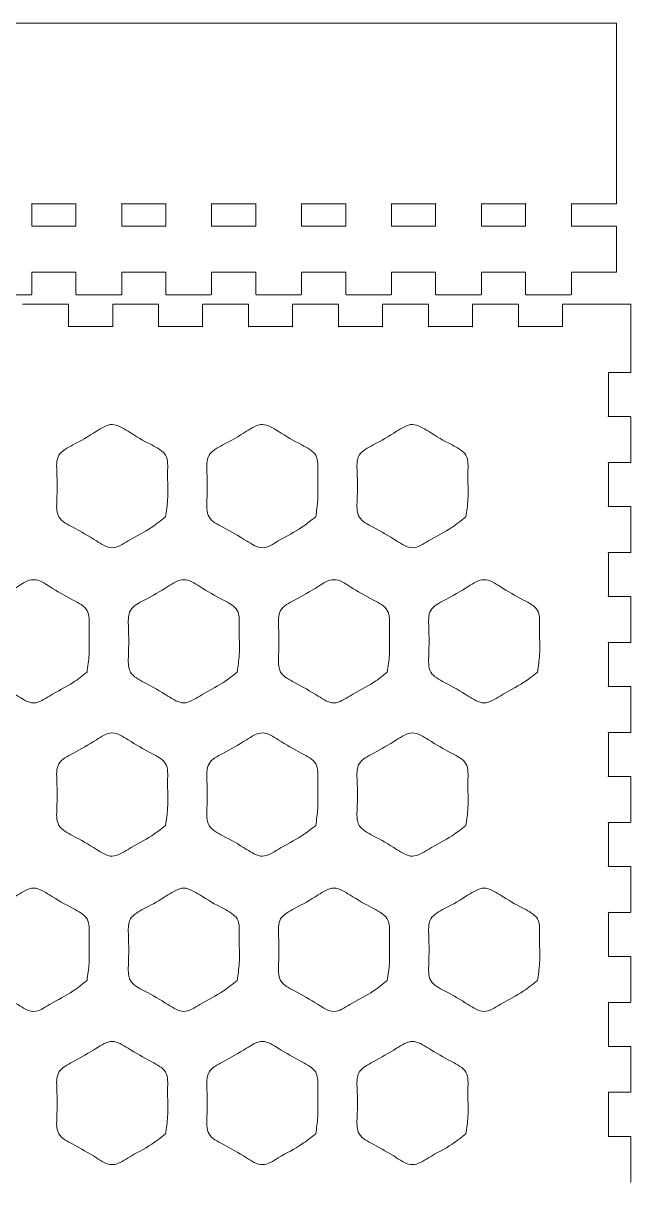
# Model space of a CAD drawing. Extents: x 10 to 568, y 23 to 1008.
# Drawn here: x 155.1 to 290.2, y 750.5 to 1008.1 of the extents above; entities that cross this region are included whole.
import ezdxf

# ---------------------------------------------------------------- set-up
doc = ezdxf.new("R2010")
doc.units = 0
doc.layers.add('GEOMETRY', color=7, linetype='CONTINUOUS', lineweight=13)

msp = doc.modelspace()

# ---------------------------------------------------------------- linework, layer by layer
at = {"layer": 'GEOMETRY', "color": 7}
for points in [[(276.919538, 967.908903), (287.024346, 967.908903), (287.024346, 1008.063041), (16.789156, 1008.063041)], [(156.919624, 967.908903), (166.893694, 967.908903)], [(166.806876, 967.811234), (166.806876, 962.911275), (157.006958, 962.911275), (157.006958, 967.811234)], [(176.919439, 967.908903), (186.894022, 967.908903)], [(186.806691, 967.811234), (186.806691, 962.911275), (177.00677, 962.911275), (177.00677, 967.811234)], [(196.919768, 967.908903), (206.893837, 967.908903)], [(206.80702, 967.811234), (206.80702, 962.911275), (197.006585, 962.911275), (197.006585, 967.811234)], [(216.919583, 967.908903), (226.89365, 967.908903)], [(226.806835, 967.811234), (226.806835, 962.911275), (217.006914, 962.911275), (217.006914, 967.811234)], [(236.919911, 967.908903), (246.893981, 967.908903)], [(246.806647, 967.811234), (246.806647, 962.911275), (237.006729, 962.911275), (237.006729, 967.811234)], [(256.919726, 967.908903), (266.893788, 967.908903)], [(266.806978, 967.811234), (266.806978, 962.911275), (257.006541, 962.911275), (257.006541, 967.811234)], [(286.906527, 962.911275), (277.006877, 962.911275), (277.006877, 967.811234)], [(287.006778, 952.811116), (287.006778, 957.811328), (287.006778, 962.811539)], [(157.006958, 947.811421), (157.006958, 952.71138), (166.806876, 952.71138), (166.806876, 947.811421)], [(177.00677, 947.811421), (177.00677, 952.71138), (186.806691, 952.71138), (186.806691, 947.811421)], [(197.006585, 947.811421), (197.006585, 952.71138), (206.80702, 952.71138), (206.80702, 947.811421)], [(217.006914, 947.811421), (217.006914, 952.71138), (226.806835, 952.71138), (226.806835, 947.811421)], [(237.006729, 947.811421), (237.006729, 952.71138), (246.806647, 952.71138), (246.806647, 947.811421)], [(257.006541, 947.811421), (257.006541, 952.71138), (266.806978, 952.71138), (266.806978, 947.811421)], [(277.006877, 947.811421), (277.006877, 952.71138), (286.906527, 952.71138)], [(146.906799, 947.711168), (156.906705, 947.711168)], [(165.1, 945.6), (155.1, 945.6)], [(175, 945.5), (175, 940.6), (165.2, 940.6), (165.2, 945.5)], [(166.906611, 947.711168), (176.90652, 947.711168)], [(185.1, 945.6), (175.1, 945.6)], [(195, 945.5), (195, 940.6), (185.2, 940.6), (185.2, 945.5)], [(186.906942, 947.711168), (196.906848, 947.711168)], [(205.1, 945.6), (195.1, 945.6)], [(215, 945.5), (215, 940.6), (205.2, 940.6), (205.2, 945.5)], [(206.906757, 947.711168), (216.906663, 947.711168)], [(225.1, 945.6), (215.1, 945.6)], [(235, 945.5), (235, 940.6), (225.2, 940.6), (225.2, 945.5)], [(226.906569, 947.711168), (236.906991, 947.711168)], [(245.1, 945.6), (235.1, 945.6)], [(255, 945.5), (255, 940.6), (245.2, 940.6), (245.2, 945.5)], [(246.9069, 947.711168), (256.906806, 947.711168)], [(265.1, 945.6), (255.1, 945.6)], [(275, 945.5), (275, 940.6), (265.2, 940.6), (265.2, 945.5)], [(266.906699, 947.711168), (276.906627, 947.711168)], [(290.1, 945.6), (285.1, 945.6), (275.1, 945.6)], [(290.2, 930.5), (290.2, 940.5), (290.2, 945.5)], [(290.1, 920.6), (285.2, 920.6), (285.2, 930.4), (290.1, 930.4)], [(290.2, 910.5), (290.2, 920.5)], [(290.1, 900.6), (285.2, 900.6), (285.2, 910.4), (290.1, 910.4)], [(290.2, 890.5), (290.2, 900.5)], [(290.1, 880.6), (285.2, 880.6), (285.2, 890.4), (290.1, 890.4)], [(290.2, 870.5), (290.2, 880.5)], [(290.1, 860.6), (285.2, 860.6), (285.2, 870.4), (290.1, 870.4)], [(290.2, 850.5), (290.2, 860.5)], [(290.1, 840.6), (285.2, 840.6), (285.2, 850.4), (290.1, 850.4)], [(290.2, 830.5), (290.2, 840.5)], [(290.1, 820.6), (285.2, 820.6), (285.2, 830.4), (290.1, 830.4)], [(290.2, 810.5), (290.2, 820.5)], [(290.1, 800.6), (285.2, 800.6), (285.2, 810.4), (290.1, 810.4)], [(290.2, 790.5), (290.2, 800.5)], [(290.1, 780.6), (285.2, 780.6), (285.2, 790.4), (290.1, 790.4)], [(290.2, 770.5), (290.2, 780.5)], [(290.1, 760.6), (285.2, 760.6), (285.2, 770.4), (290.1, 770.4)], [(290.2, 750.5), (290.2, 760.5)]]:
    msp.add_lwpolyline(points, dxfattribs=at)
for points in [[(156.919624, 967.908903)], [(176.919439, 967.908903)], [(196.919768, 967.908903)], [(216.919583, 967.908903)], [(236.919911, 967.908903)], [(256.919726, 967.908903)]]:
    msp.add_lwpolyline(points, close=True, dxfattribs=at)
at = {"layer": 'GEOMETRY', "color": 3}
for points in [[(186.75636, 898.309742)], [(220.14102, 898.309742)], [(253.52566, 898.309742)], [(169.29385, 863.81513)], [(202.67854, 863.81513)], [(236.06318, 863.81513)], [(269.44786, 863.81513)], [(186.75636, 829.73874)], [(220.14102, 829.73874)], [(253.52566, 829.73874)], [(169.29385, 795.24424)], [(202.67854, 795.24424)], [(236.06318, 795.24424)], [(269.44786, 795.24424)], [(186.75636, 761.16806)], [(220.14102, 761.16806)], [(253.52566, 761.16806)]]:
    msp.add_lwpolyline(points, close=True, dxfattribs=at)
at = {"layer": 'GEOMETRY', "color": 7}
for points, knots in [([(157.006958, 967.811234), (157.004565, 967.827231), (156.999846, 967.858785), (156.965547, 967.896053), (156.935043, 967.904588), (156.919624, 967.908903)], [0, 0, 0, 0, 0.047739, 0.094162, 0.141612, 0.141612, 0.141612, 0.141612]), ([(166.893694, 967.908903), (166.878309, 967.904595), (166.847887, 967.896077), (166.813858, 967.85871), (166.809227, 967.827222), (166.806876, 967.811234)], [0, 0, 0, 0, 0.047326, 0.093582, 0.141288, 0.141288, 0.141288, 0.141288]), ([(177.00677, 967.811234), (177.004386, 967.827244), (176.999686, 967.858808), (176.965398, 967.896121), (176.934873, 967.90461), (176.919439, 967.908903)], [0, 0, 0, 0, 0.047775, 0.094188, 0.141654, 0.141654, 0.141654, 0.141654]), ([(186.894022, 967.908903), (186.878604, 967.904588), (186.848101, 967.896053), (186.813803, 967.858784), (186.809084, 967.827231), (186.806691, 967.811234)], [0, 0, 0, 0, 0.047449, 0.093871, 0.14161, 0.14161, 0.14161, 0.14161]), ([(197.006585, 967.811234), (197.004234, 967.827222), (196.999603, 967.85871), (196.965574, 967.896077), (196.935152, 967.904595), (196.919768, 967.908903)], [0, 0, 0, 0, 0.047706, 0.093962, 0.141287, 0.141287, 0.141287, 0.141287]), ([(206.893837, 967.908903), (206.878453, 967.904595), (206.848031, 967.896077), (206.814001, 967.85871), (206.809371, 967.827222), (206.80702, 967.811234)], [0, 0, 0, 0, 0.047326, 0.093582, 0.141288, 0.141288, 0.141288, 0.141288]), ([(217.006914, 967.811234), (217.004521, 967.827231), (216.999802, 967.858784), (216.965504, 967.896053), (216.935001, 967.904588), (216.919583, 967.908903)], [0, 0, 0, 0, 0.047739, 0.094161, 0.14161, 0.14161, 0.14161, 0.14161]), ([(226.89365, 967.908903), (226.878265, 967.904595), (226.847845, 967.896077), (226.813816, 967.85871), (226.809186, 967.827222), (226.806835, 967.811234)], [0, 0, 0, 0, 0.047324, 0.093579, 0.141285, 0.141285, 0.141285, 0.141285]), ([(237.006729, 967.811234), (237.004378, 967.827222), (236.999747, 967.85871), (236.965717, 967.896077), (236.935296, 967.904595), (236.919911, 967.908903)], [0, 0, 0, 0, 0.047706, 0.093962, 0.141287, 0.141287, 0.141287, 0.141287]), ([(246.893981, 967.908903), (246.878562, 967.904588), (246.848058, 967.896054), (246.813759, 967.858785), (246.80904, 967.827231), (246.806647, 967.811234)], [0, 0, 0, 0, 0.04745, 0.093873, 0.141612, 0.141612, 0.141612, 0.141612]), ([(257.006541, 967.811234), (257.00419, 967.827222), (256.999559, 967.85871), (256.965531, 967.896077), (256.93511, 967.904595), (256.919726, 967.908903)], [0, 0, 0, 0, 0.047706, 0.093961, 0.141285, 0.141285, 0.141285, 0.141285]), ([(266.893788, 967.908903), (266.878405, 967.904595), (266.847986, 967.896076), (266.81396, 967.85871), (266.809329, 967.827222), (266.806978, 967.811234)], [0, 0, 0, 0, 0.047319, 0.093574, 0.14128, 0.14128, 0.14128, 0.14128]), ([(277.006877, 967.811234), (277.004483, 967.827232), (276.999761, 967.858786), (276.965459, 967.896051), (276.934956, 967.904588), (276.919538, 967.908903)], [0, 0, 0, 0, 0.04774, 0.094166, 0.141613, 0.141613, 0.141613, 0.141613]), ([(287.006778, 962.811539), (287.003982, 962.829012), (286.998463, 962.863505), (286.958539, 962.90307), (286.924026, 962.908514), (286.906527, 962.911275)], [0, 0, 0, 0, 0.052152, 0.102953, 0.155202, 0.155202, 0.155202, 0.155202]), ([(286.906527, 952.71138), (286.924026, 952.714141), (286.958539, 952.719585), (286.998463, 952.75915), (287.003982, 952.793643), (287.006778, 952.811116)], [0, 0, 0, 0, 0.052249, 0.10305, 0.155202, 0.155202, 0.155202, 0.155202]), ([(155.1, 945.6), (155.082514, 945.597221), (155.04801, 945.591736), (155.008264, 945.55199), (155.002779, 945.517486), (155, 945.5)], [0, 0, 0, 0, 0.052201, 0.103008, 0.155209, 0.155209, 0.155209, 0.155209]), ([(156.906705, 947.711168), (156.924213, 947.713972), (156.958792, 947.719509), (156.998617, 947.759334), (157.004154, 947.793914), (157.006958, 947.811421)], [0, 0, 0, 0, 0.052282, 0.103261, 0.155544, 0.155544, 0.155544, 0.155544]), ([(165.2, 945.5), (165.197221, 945.517486), (165.191736, 945.55199), (165.15199, 945.591736), (165.117486, 945.597221), (165.1, 945.6)], [0, 0, 0, 0, 0.052201, 0.103008, 0.155209, 0.155209, 0.155209, 0.155209]), ([(166.806876, 947.811421), (166.809637, 947.793924), (166.815082, 947.759411), (166.854645, 947.719486), (166.889138, 947.713965), (166.906611, 947.711168)], [0, 0, 0, 0, 0.052247, 0.10305, 0.155202, 0.155202, 0.155202, 0.155202]), ([(175.1, 945.6), (175.082514, 945.597221), (175.04801, 945.591736), (175.008264, 945.55199), (175.002779, 945.517486), (175, 945.5)], [0, 0, 0, 0, 0.052201, 0.103008, 0.155209, 0.155209, 0.155209, 0.155209]), ([(176.90652, 947.711168), (176.924027, 947.713972), (176.958605, 947.719509), (176.99843, 947.759335), (177.003967, 947.793914), (177.00677, 947.811421)], [0, 0, 0, 0, 0.052281, 0.103259, 0.155541, 0.155541, 0.155541, 0.155541]), ([(185.2, 945.5), (185.197221, 945.517486), (185.191736, 945.55199), (185.15199, 945.591736), (185.117486, 945.597221), (185.1, 945.6)], [0, 0, 0, 0, 0.052201, 0.103008, 0.155209, 0.155209, 0.155209, 0.155209]), ([(186.806691, 947.811421), (186.809495, 947.793914), (186.815032, 947.759335), (186.854856, 947.719509), (186.889435, 947.713972), (186.906942, 947.711168)], [0, 0, 0, 0, 0.052282, 0.103261, 0.155541, 0.155541, 0.155541, 0.155541]), ([(195.1, 945.6), (195.082514, 945.597221), (195.04801, 945.591736), (195.008264, 945.55199), (195.002779, 945.517486), (195, 945.5)], [0, 0, 0, 0, 0.052201, 0.103008, 0.155209, 0.155209, 0.155209, 0.155209]), ([(196.906848, 947.711168), (196.924321, 947.713965), (196.958815, 947.719485), (196.998379, 947.759411), (197.003825, 947.793923), (197.006585, 947.811421)], [0, 0, 0, 0, 0.052153, 0.102957, 0.155204, 0.155204, 0.155204, 0.155204]), ([(205.2, 945.5), (205.197221, 945.517486), (205.191736, 945.55199), (205.15199, 945.591736), (205.117486, 945.597221), (205.1, 945.6)], [0, 0, 0, 0, 0.052201, 0.103008, 0.155209, 0.155209, 0.155209, 0.155209]), ([(206.80702, 947.811421), (206.80978, 947.793923), (206.815226, 947.759411), (206.854789, 947.719485), (206.889284, 947.713965), (206.906757, 947.711168)], [0, 0, 0, 0, 0.052247, 0.103051, 0.155204, 0.155204, 0.155204, 0.155204]), ([(215.1, 945.6), (215.082514, 945.597221), (215.04801, 945.591736), (215.008264, 945.55199), (215.002779, 945.517486), (215, 945.5)], [0, 0, 0, 0, 0.052201, 0.103008, 0.155209, 0.155209, 0.155209, 0.155209]), ([(216.906663, 947.711168), (216.92417, 947.713972), (216.958749, 947.719509), (216.998573, 947.759335), (217.00411, 947.793914), (217.006914, 947.811421)], [0, 0, 0, 0, 0.052281, 0.103259, 0.155541, 0.155541, 0.155541, 0.155541]), ([(225.2, 945.5), (225.197221, 945.517486), (225.191736, 945.55199), (225.15199, 945.591736), (225.117486, 945.597221), (225.1, 945.6)], [0, 0, 0, 0, 0.052201, 0.103008, 0.155209, 0.155209, 0.155209, 0.155209]), ([(226.806835, 947.811421), (226.809595, 947.793924), (226.815041, 947.759411), (226.854603, 947.719486), (226.889097, 947.713965), (226.906569, 947.711168)], [0, 0, 0, 0, 0.052247, 0.10305, 0.155202, 0.155202, 0.155202, 0.155202]), ([(235.1, 945.6), (235.082514, 945.597221), (235.04801, 945.591736), (235.008264, 945.55199), (235.002779, 945.517486), (235, 945.5)], [0, 0, 0, 0, 0.052201, 0.103008, 0.155209, 0.155209, 0.155209, 0.155209]), ([(236.906991, 947.711168), (236.924465, 947.713965), (236.958959, 947.719485), (236.998523, 947.759411), (237.003968, 947.793923), (237.006729, 947.811421)], [0, 0, 0, 0, 0.052153, 0.102957, 0.155204, 0.155204, 0.155204, 0.155204]), ([(245.2, 945.5), (245.197221, 945.517486), (245.191736, 945.55199), (245.15199, 945.591736), (245.117486, 945.597221), (245.1, 945.6)], [0, 0, 0, 0, 0.052201, 0.103008, 0.155209, 0.155209, 0.155209, 0.155209]), ([(246.806647, 947.811421), (246.80945, 947.793914), (246.814988, 947.759334), (246.854813, 947.719509), (246.889392, 947.713972), (246.9069, 947.711168)], [0, 0, 0, 0, 0.052282, 0.103261, 0.155544, 0.155544, 0.155544, 0.155544]), ([(255.1, 945.6), (255.082514, 945.597221), (255.04801, 945.591736), (255.008264, 945.55199), (255.002779, 945.517486), (255, 945.5)], [0, 0, 0, 0, 0.052201, 0.103008, 0.155209, 0.155209, 0.155209, 0.155209]), ([(256.906806, 947.711168), (256.924279, 947.713965), (256.958772, 947.719486), (256.998335, 947.759411), (257.00378, 947.793924), (257.006541, 947.811421)], [0, 0, 0, 0, 0.052152, 0.102955, 0.155202, 0.155202, 0.155202, 0.155202]), ([(265.2, 945.5), (265.197221, 945.517486), (265.191736, 945.55199), (265.15199, 945.591736), (265.117486, 945.597221), (265.1, 945.6)], [0, 0, 0, 0, 0.052201, 0.103008, 0.155209, 0.155209, 0.155209, 0.155209]), ([(266.806978, 947.811421), (266.809739, 947.793924), (266.815185, 947.759412), (266.854742, 947.719488), (266.889231, 947.713965), (266.906699, 947.711168)], [0, 0, 0, 0, 0.052247, 0.103049, 0.155189, 0.155189, 0.155189, 0.155189]), ([(275.1, 945.6), (275.082514, 945.597221), (275.04801, 945.591736), (275.008264, 945.55199), (275.002779, 945.517486), (275, 945.5)], [0, 0, 0, 0, 0.052201, 0.103008, 0.155209, 0.155209, 0.155209, 0.155209]), ([(276.906627, 947.711168), (276.924131, 947.713973), (276.958706, 947.719513), (276.998532, 947.759334), (277.004072, 947.793914), (277.006877, 947.811421)], [0, 0, 0, 0, 0.052273, 0.103254, 0.155537, 0.155537, 0.155537, 0.155537]), ([(290.2, 945.5), (290.197221, 945.517486), (290.191736, 945.55199), (290.15199, 945.591736), (290.117486, 945.597221), (290.1, 945.6)], [0, 0, 0, 0, 0.052201, 0.103008, 0.155209, 0.155209, 0.155209, 0.155209]), ([(165.2, 940.6), (165.176478, 940.595598), (165.13808, 940.588411), (165.188411, 940.53808), (165.195598, 940.576478), (165.2, 940.6)], [0, 0, 0, 0, 0.04969, 0.081117, 0.130808, 0.130808, 0.130808, 0.130808]), ([(175, 940.6), (175.004402, 940.576478), (175.011589, 940.53808), (175.06192, 940.588411), (175.023522, 940.595598), (175, 940.6)], [0, 0, 0, 0, 0.04969, 0.081117, 0.130808, 0.130808, 0.130808, 0.130808]), ([(185.2, 940.6), (185.176478, 940.595598), (185.13808, 940.588411), (185.188411, 940.53808), (185.195598, 940.576478), (185.2, 940.6)], [0, 0, 0, 0, 0.04969, 0.081117, 0.130808, 0.130808, 0.130808, 0.130808]), ([(195, 940.6), (195.004402, 940.576478), (195.011589, 940.53808), (195.06192, 940.588411), (195.023522, 940.595598), (195, 940.6)], [0, 0, 0, 0, 0.04969, 0.081117, 0.130808, 0.130808, 0.130808, 0.130808]), ([(205.2, 940.6), (205.176478, 940.595598), (205.13808, 940.588411), (205.188411, 940.53808), (205.195598, 940.576478), (205.2, 940.6)], [0, 0, 0, 0, 0.04969, 0.081117, 0.130808, 0.130808, 0.130808, 0.130808]), ([(215, 940.6), (215.004402, 940.576478), (215.011589, 940.53808), (215.06192, 940.588411), (215.023522, 940.595598), (215, 940.6)], [0, 0, 0, 0, 0.04969, 0.081117, 0.130808, 0.130808, 0.130808, 0.130808]), ([(225.2, 940.6), (225.176478, 940.595598), (225.13808, 940.588411), (225.188411, 940.53808), (225.195598, 940.576478), (225.2, 940.6)], [0, 0, 0, 0, 0.04969, 0.081117, 0.130808, 0.130808, 0.130808, 0.130808]), ([(235, 940.6), (235.004402, 940.576478), (235.011589, 940.53808), (235.06192, 940.588411), (235.023522, 940.595598), (235, 940.6)], [0, 0, 0, 0, 0.04969, 0.081117, 0.130808, 0.130808, 0.130808, 0.130808]), ([(245.2, 940.6), (245.176478, 940.595598), (245.13808, 940.588411), (245.188411, 940.53808), (245.195598, 940.576478), (245.2, 940.6)], [0, 0, 0, 0, 0.04969, 0.081117, 0.130808, 0.130808, 0.130808, 0.130808]), ([(255, 940.6), (255.004402, 940.576478), (255.011589, 940.53808), (255.06192, 940.588411), (255.023522, 940.595598), (255, 940.6)], [0, 0, 0, 0, 0.04969, 0.081117, 0.130808, 0.130808, 0.130808, 0.130808]), ([(265.2, 940.6), (265.176478, 940.595598), (265.13808, 940.588411), (265.188411, 940.53808), (265.195598, 940.576478), (265.2, 940.6)], [0, 0, 0, 0, 0.04969, 0.081117, 0.130808, 0.130808, 0.130808, 0.130808]), ([(275, 940.6), (275.004402, 940.576478), (275.011589, 940.53808), (275.06192, 940.588411), (275.023522, 940.595598), (275, 940.6)], [0, 0, 0, 0, 0.04969, 0.081117, 0.130808, 0.130808, 0.130808, 0.130808]), ([(285.2, 930.4), (285.195598, 930.423522), (285.188411, 930.46192), (285.13808, 930.411589), (285.176478, 930.404402), (285.2, 930.4)], [0, 0, 0, 0, 0.04969, 0.081117, 0.130808, 0.130808, 0.130808, 0.130808]), ([(290.1, 930.4), (290.117486, 930.402779), (290.15199, 930.408264), (290.191736, 930.44801), (290.197221, 930.482514), (290.2, 930.5)], [0, 0, 0, 0, 0.052201, 0.103008, 0.155209, 0.155209, 0.155209, 0.155209]), ([(285.2, 920.6), (285.176478, 920.595598), (285.13808, 920.588411), (285.188411, 920.53808), (285.195598, 920.576478), (285.2, 920.6)], [0, 0, 0, 0, 0.04969, 0.081117, 0.130808, 0.130808, 0.130808, 0.130808]), ([(290.2, 920.5), (290.197221, 920.517486), (290.191736, 920.55199), (290.15199, 920.591736), (290.117486, 920.597221), (290.1, 920.6)], [0, 0, 0, 0, 0.052201, 0.103008, 0.155209, 0.155209, 0.155209, 0.155209]), ([(285.2, 910.4), (285.195598, 910.423522), (285.188411, 910.46192), (285.13808, 910.411589), (285.176478, 910.404402), (285.2, 910.4)], [0, 0, 0, 0, 0.04969, 0.081117, 0.130808, 0.130808, 0.130808, 0.130808]), ([(290.1, 910.4), (290.117486, 910.402779), (290.15199, 910.408264), (290.191736, 910.44801), (290.197221, 910.482514), (290.2, 910.5)], [0, 0, 0, 0, 0.052201, 0.103008, 0.155209, 0.155209, 0.155209, 0.155209]), ([(285.2, 900.6), (285.176478, 900.595598), (285.13808, 900.588411), (285.188411, 900.53808), (285.195598, 900.576478), (285.2, 900.6)], [0, 0, 0, 0, 0.04969, 0.081117, 0.130808, 0.130808, 0.130808, 0.130808]), ([(290.2, 900.5), (290.197221, 900.517486), (290.191736, 900.55199), (290.15199, 900.591736), (290.117486, 900.597221), (290.1, 900.6)], [0, 0, 0, 0, 0.052201, 0.103008, 0.155209, 0.155209, 0.155209, 0.155209]), ([(285.2, 890.4), (285.195598, 890.423522), (285.188411, 890.46192), (285.13808, 890.411589), (285.176478, 890.404402), (285.2, 890.4)], [0, 0, 0, 0, 0.04969, 0.081117, 0.130808, 0.130808, 0.130808, 0.130808]), ([(290.1, 890.4), (290.117486, 890.402779), (290.15199, 890.408264), (290.191736, 890.44801), (290.197221, 890.482514), (290.2, 890.5)], [0, 0, 0, 0, 0.052201, 0.103008, 0.155209, 0.155209, 0.155209, 0.155209]), ([(285.2, 880.6), (285.176478, 880.595598), (285.13808, 880.588411), (285.188411, 880.53808), (285.195598, 880.576478), (285.2, 880.6)], [0, 0, 0, 0, 0.04969, 0.081117, 0.130808, 0.130808, 0.130808, 0.130808]), ([(290.2, 880.5), (290.197221, 880.517486), (290.191736, 880.55199), (290.15199, 880.591736), (290.117486, 880.597221), (290.1, 880.6)], [0, 0, 0, 0, 0.052201, 0.103008, 0.155209, 0.155209, 0.155209, 0.155209]), ([(285.2, 870.4), (285.195598, 870.423522), (285.188411, 870.46192), (285.13808, 870.411589), (285.176478, 870.404402), (285.2, 870.4)], [0, 0, 0, 0, 0.04969, 0.081117, 0.130808, 0.130808, 0.130808, 0.130808]), ([(290.1, 870.4), (290.117486, 870.402779), (290.15199, 870.408264), (290.191736, 870.44801), (290.197221, 870.482514), (290.2, 870.5)], [0, 0, 0, 0, 0.052201, 0.103008, 0.155209, 0.155209, 0.155209, 0.155209]), ([(285.2, 860.6), (285.176478, 860.595598), (285.13808, 860.588411), (285.188411, 860.53808), (285.195598, 860.576478), (285.2, 860.6)], [0, 0, 0, 0, 0.04969, 0.081117, 0.130808, 0.130808, 0.130808, 0.130808]), ([(290.2, 860.5), (290.197221, 860.517486), (290.191736, 860.55199), (290.15199, 860.591736), (290.117486, 860.597221), (290.1, 860.6)], [0, 0, 0, 0, 0.052201, 0.103008, 0.155209, 0.155209, 0.155209, 0.155209]), ([(285.2, 850.4), (285.195598, 850.423522), (285.188411, 850.46192), (285.13808, 850.411589), (285.176478, 850.404402), (285.2, 850.4)], [0, 0, 0, 0, 0.04969, 0.081117, 0.130808, 0.130808, 0.130808, 0.130808]), ([(290.1, 850.4), (290.117486, 850.402779), (290.15199, 850.408264), (290.191736, 850.44801), (290.197221, 850.482514), (290.2, 850.5)], [0, 0, 0, 0, 0.052201, 0.103008, 0.155209, 0.155209, 0.155209, 0.155209]), ([(285.2, 840.6), (285.176478, 840.595598), (285.13808, 840.588411), (285.188411, 840.53808), (285.195598, 840.576478), (285.2, 840.6)], [0, 0, 0, 0, 0.04969, 0.081117, 0.130808, 0.130808, 0.130808, 0.130808]), ([(290.2, 840.5), (290.197221, 840.517486), (290.191736, 840.55199), (290.15199, 840.591736), (290.117486, 840.597221), (290.1, 840.6)], [0, 0, 0, 0, 0.052201, 0.103008, 0.155209, 0.155209, 0.155209, 0.155209]), ([(285.2, 830.4), (285.195598, 830.423522), (285.188411, 830.46192), (285.13808, 830.411589), (285.176478, 830.404402), (285.2, 830.4)], [0, 0, 0, 0, 0.04969, 0.081117, 0.130808, 0.130808, 0.130808, 0.130808]), ([(290.1, 830.4), (290.117486, 830.402779), (290.15199, 830.408264), (290.191736, 830.44801), (290.197221, 830.482514), (290.2, 830.5)], [0, 0, 0, 0, 0.052201, 0.103008, 0.155209, 0.155209, 0.155209, 0.155209]), ([(285.2, 820.6), (285.176478, 820.595598), (285.13808, 820.588411), (285.188411, 820.53808), (285.195598, 820.576478), (285.2, 820.6)], [0, 0, 0, 0, 0.04969, 0.081117, 0.130808, 0.130808, 0.130808, 0.130808]), ([(290.2, 820.5), (290.197221, 820.517486), (290.191736, 820.55199), (290.15199, 820.591736), (290.117486, 820.597221), (290.1, 820.6)], [0, 0, 0, 0, 0.052201, 0.103008, 0.155209, 0.155209, 0.155209, 0.155209]), ([(285.2, 810.4), (285.195598, 810.423522), (285.188411, 810.46192), (285.13808, 810.411589), (285.176478, 810.404402), (285.2, 810.4)], [0, 0, 0, 0, 0.04969, 0.081117, 0.130808, 0.130808, 0.130808, 0.130808]), ([(290.1, 810.4), (290.117486, 810.402779), (290.15199, 810.408264), (290.191736, 810.44801), (290.197221, 810.482514), (290.2, 810.5)], [0, 0, 0, 0, 0.052201, 0.103008, 0.155209, 0.155209, 0.155209, 0.155209]), ([(285.2, 800.6), (285.176478, 800.595598), (285.13808, 800.588411), (285.188411, 800.53808), (285.195598, 800.576478), (285.2, 800.6)], [0, 0, 0, 0, 0.04969, 0.081117, 0.130808, 0.130808, 0.130808, 0.130808]), ([(290.2, 800.5), (290.197221, 800.517486), (290.191736, 800.55199), (290.15199, 800.591736), (290.117486, 800.597221), (290.1, 800.6)], [0, 0, 0, 0, 0.052201, 0.103008, 0.155209, 0.155209, 0.155209, 0.155209]), ([(285.2, 790.4), (285.195598, 790.423522), (285.188411, 790.46192), (285.13808, 790.411589), (285.176478, 790.404402), (285.2, 790.4)], [0, 0, 0, 0, 0.04969, 0.081117, 0.130808, 0.130808, 0.130808, 0.130808]), ([(290.1, 790.4), (290.117486, 790.402779), (290.15199, 790.408264), (290.191736, 790.44801), (290.197221, 790.482514), (290.2, 790.5)], [0, 0, 0, 0, 0.052201, 0.103008, 0.155209, 0.155209, 0.155209, 0.155209]), ([(285.2, 780.6), (285.176478, 780.595598), (285.13808, 780.588411), (285.188411, 780.53808), (285.195598, 780.576478), (285.2, 780.6)], [0, 0, 0, 0, 0.04969, 0.081117, 0.130808, 0.130808, 0.130808, 0.130808]), ([(290.2, 780.5), (290.197221, 780.517486), (290.191736, 780.55199), (290.15199, 780.591736), (290.117486, 780.597221), (290.1, 780.6)], [0, 0, 0, 0, 0.052201, 0.103008, 0.155209, 0.155209, 0.155209, 0.155209]), ([(285.2, 770.4), (285.195598, 770.423522), (285.188411, 770.46192), (285.13808, 770.411589), (285.176478, 770.404402), (285.2, 770.4)], [0, 0, 0, 0, 0.04969, 0.081117, 0.130808, 0.130808, 0.130808, 0.130808]), ([(290.1, 770.4), (290.117486, 770.402779), (290.15199, 770.408264), (290.191736, 770.44801), (290.197221, 770.482514), (290.2, 770.5)], [0, 0, 0, 0, 0.052201, 0.103008, 0.155209, 0.155209, 0.155209, 0.155209]), ([(285.2, 760.6), (285.176478, 760.595598), (285.13808, 760.588411), (285.188411, 760.53808), (285.195598, 760.576478), (285.2, 760.6)], [0, 0, 0, 0, 0.04969, 0.081117, 0.130808, 0.130808, 0.130808, 0.130808]), ([(290.2, 760.5), (290.197221, 760.517486), (290.191736, 760.55199), (290.15199, 760.591736), (290.117486, 760.597221), (290.1, 760.6)], [0, 0, 0, 0, 0.052201, 0.103008, 0.155209, 0.155209, 0.155209, 0.155209]), ([(290.1, 750.4), (290.117486, 750.402779), (290.15199, 750.408264), (290.191736, 750.44801), (290.197221, 750.482514), (290.2, 750.5)], [0, 0, 0, 0, 0.052201, 0.103008, 0.155209, 0.155209, 0.155209, 0.155209])]:
    msp.add_open_spline(points, degree=3, knots=knots, dxfattribs=at)
at = {"layer": 'GEOMETRY', "color": 3}
for points, knots in [([(186.75636, 898.309742), (185.745343, 897.506574), (183.13759, 895.434934), (179.137686, 893.552675), (174.910872, 890.659488), (170.593491, 893.521563), (166.970239, 895.613451), (162.349937, 897.911551), (162.670213, 903.060178), (162.670086, 907.251857), (162.350178, 912.40066), (166.969125, 914.698013), (170.599286, 916.793743), (174.897989, 919.645424), (179.198354, 916.793173), (182.821609, 914.701286), (187.458933, 912.393362), (187.066766, 907.28624), (187.436632, 902.881092), (186.946415, 899.586892), (186.75636, 898.309742)], [0, 0, 0, 0, 3.840664, 9.906369, 13.747033, 17.587695, 23.653395, 27.494057, 31.334721, 37.400424, 41.241088, 45.08175, 51.14745, 54.988112, 58.828776, 64.894481, 68.735145, 72.575809, 78.641513, 82.482176, 82.482176, 82.482176, 82.482176]), ([(220.14102, 898.309742), (219.130003, 897.506574), (216.52225, 895.434934), (212.522346, 893.552675), (208.295532, 890.659488), (203.978151, 893.521563), (200.354899, 895.613451), (195.734597, 897.911551), (196.054873, 903.060178), (196.054746, 907.251857), (195.734838, 912.40066), (200.353785, 914.698013), (203.983946, 916.793743), (208.282649, 919.645424), (212.583014, 916.793173), (216.206269, 914.701286), (220.843593, 912.393362), (220.451426, 907.28624), (220.821292, 902.881092), (220.331075, 899.586892), (220.14102, 898.309742)], [0, 0, 0, 0, 3.840664, 9.906369, 13.747033, 17.587695, 23.653395, 27.494057, 31.334721, 37.400424, 41.241088, 45.08175, 51.14745, 54.988112, 58.828776, 64.894481, 68.735145, 72.575809, 78.641513, 82.482176, 82.482176, 82.482176, 82.482176]), ([(253.52566, 898.309742), (252.514644, 897.506575), (249.906894, 895.434935), (245.906993, 893.552674), (241.680181, 890.659488), (237.362798, 893.521564), (233.739543, 895.613451), (229.119237, 897.91155), (229.439513, 903.060178), (229.439387, 907.251856), (229.119477, 912.400661), (233.738429, 914.698013), (237.368593, 916.793743), (241.667297, 919.645424), (245.967661, 916.793173), (249.590913, 914.701286), (254.228233, 912.393361), (253.836066, 907.28624), (254.205932, 902.881092), (253.715715, 899.586892), (253.52566, 898.309742)], [0, 0, 0, 0, 3.840662, 9.906362, 13.747024, 17.587688, 23.653393, 27.494057, 31.334721, 37.400424, 41.241088, 45.081752, 51.147457, 54.988121, 58.828783, 64.894483, 68.735145, 72.575809, 78.641513, 82.482176, 82.482176, 82.482176, 82.482176]), ([(169.29385, 863.81513), (168.282833, 863.011961), (165.675081, 860.940319), (161.675176, 859.05806), (157.448362, 856.164874), (153.130981, 859.026948), (149.507728, 861.118834), (144.887428, 863.416938), (145.207702, 868.565564), (145.207577, 872.757243), (144.887666, 877.90605), (149.506618, 880.203401), (153.136779, 882.299129), (157.43548, 885.150811), (161.735844, 882.298559), (165.359099, 880.206673), (169.996424, 877.898751), (169.604255, 872.791627), (169.974122, 868.386478), (169.483905, 865.092279), (169.29385, 863.81513)], [0, 0, 0, 0, 3.840666, 9.90637, 13.747034, 17.587696, 23.653396, 27.49406, 31.334721, 37.400425, 41.241093, 45.081755, 51.147457, 54.988115, 58.828779, 64.894484, 68.735146, 72.575814, 78.641518, 82.482179, 82.482179, 82.482179, 82.482179]), ([(202.67854, 863.81513), (201.667523, 863.011961), (199.059771, 860.940319), (195.059866, 859.05806), (190.833052, 856.164874), (186.515671, 859.026948), (182.892418, 861.118834), (178.272118, 863.416938), (178.592392, 868.565564), (178.592267, 872.757243), (178.272356, 877.90605), (182.891306, 880.203401), (186.521466, 882.299131), (190.820169, 885.150811), (195.120534, 882.29856), (198.743789, 880.206673), (203.381114, 877.898751), (202.988945, 872.791627), (203.358812, 868.386478), (202.868595, 865.092279), (202.67854, 863.81513)], [0, 0, 0, 0, 3.840666, 9.90637, 13.747034, 17.587696, 23.653396, 27.49406, 31.334721, 37.400425, 41.241093, 45.081753, 51.147454, 54.988115, 58.82878, 64.894484, 68.735146, 72.575814, 78.641519, 82.48218, 82.48218, 82.48218, 82.48218]), ([(236.06318, 863.81513), (235.052164, 863.011961), (232.444415, 860.940319), (228.444513, 859.058059), (224.217701, 856.164874), (219.900318, 859.026949), (216.277061, 861.118834), (211.656758, 863.416937), (211.977032, 868.565564), (211.976907, 872.757243), (211.656996, 877.906051), (216.275949, 880.203401), (219.906113, 882.29913), (224.204817, 885.150811), (228.505181, 882.29856), (232.128432, 880.206673), (236.765754, 877.89875), (236.373585, 872.791627), (236.743452, 868.386478), (236.253235, 865.092279), (236.06318, 863.81513)], [0, 0, 0, 0, 3.840664, 9.906364, 13.747026, 17.587689, 23.653394, 27.49406, 31.334721, 37.400425, 41.241093, 45.081755, 51.14746, 54.988124, 58.828786, 64.894486, 68.735146, 72.575814, 78.641519, 82.48218, 82.48218, 82.48218, 82.48218]), ([(269.44786, 863.81513), (268.436843, 863.011961), (265.829091, 860.940319), (261.829186, 859.058059), (257.602372, 856.164874), (253.284988, 859.026948), (249.661731, 861.118834), (245.041428, 863.416937), (245.361702, 868.565564), (245.361577, 872.757243), (245.041666, 877.906051), (249.660619, 880.203401), (253.290783, 882.29913), (257.589488, 885.150811), (261.889854, 882.29856), (265.513109, 880.206673), (270.150434, 877.898751), (269.758265, 872.791627), (270.128132, 868.386478), (269.637915, 865.092279), (269.44786, 863.81513)], [0, 0, 0, 0, 3.840666, 9.90637, 13.747034, 17.587698, 23.653402, 27.494068, 31.334729, 37.400434, 41.241102, 45.081764, 51.147468, 54.988133, 58.828797, 64.894501, 68.735164, 72.575831, 78.641536, 82.482197, 82.482197, 82.482197, 82.482197]), ([(186.75636, 829.73874), (185.745343, 828.935571), (183.137591, 826.863929), (179.137686, 824.98167), (174.910872, 822.088484), (170.593491, 824.950558), (166.970238, 827.042444), (162.349938, 829.340548), (162.670213, 834.489172), (162.670086, 838.68085), (162.350179, 843.829651), (166.969123, 846.127008), (170.599286, 848.222737), (174.897989, 851.074416), (179.198354, 848.222166), (182.821611, 846.13028), (187.458931, 843.822352), (187.066766, 838.715233), (187.436632, 834.310087), (186.946415, 831.015889), (186.75636, 829.73874)], [0, 0, 0, 0, 3.840666, 9.90637, 13.747034, 17.587696, 23.653396, 27.49406, 31.33472, 37.400422, 41.241083, 45.081747, 51.147447, 54.988109, 58.828772, 64.894477, 68.735143, 72.575804, 78.641505, 82.482166, 82.482166, 82.482166, 82.482166]), ([(220.14102, 829.73874), (219.130003, 828.935571), (216.522251, 826.863929), (212.522346, 824.98167), (208.295532, 822.088484), (203.978151, 824.950558), (200.354898, 827.042444), (195.734598, 829.340548), (196.054873, 834.489172), (196.054746, 838.68085), (195.734839, 843.829651), (200.353783, 846.127008), (203.983946, 848.222737), (208.282649, 851.074416), (212.583014, 848.222166), (216.206271, 846.13028), (220.843591, 843.822352), (220.451426, 838.715233), (220.821292, 834.310087), (220.331075, 831.015889), (220.14102, 829.73874)], [0, 0, 0, 0, 3.840666, 9.90637, 13.747034, 17.587696, 23.653396, 27.49406, 31.33472, 37.400422, 41.241083, 45.081747, 51.147447, 54.988109, 58.828772, 64.894477, 68.735143, 72.575804, 78.641505, 82.482166, 82.482166, 82.482166, 82.482166]), ([(253.52566, 829.73874), (252.514644, 828.935571), (249.906895, 826.863929), (245.906993, 824.981669), (241.680181, 822.088484), (237.362798, 824.950559), (233.739542, 827.042444), (229.119238, 829.340547), (229.439513, 834.489172), (229.439386, 838.68085), (229.119479, 843.829652), (233.738427, 846.127008), (237.368593, 848.222736), (241.667297, 851.074416), (245.967661, 848.222166), (249.590915, 846.13028), (254.228231, 843.822351), (253.836066, 838.715233), (254.205932, 834.310087), (253.715715, 831.015889), (253.52566, 829.73874)], [0, 0, 0, 0, 3.840664, 9.906364, 13.747026, 17.587689, 23.653394, 27.49406, 31.33472, 37.400422, 41.241083, 45.081749, 51.147453, 54.988117, 58.828779, 64.894479, 68.735143, 72.575804, 78.641505, 82.482166, 82.482166, 82.482166, 82.482166]), ([(169.29385, 795.24424), (168.282833, 794.441074), (165.675079, 792.369437), (161.675176, 790.487179), (157.448362, 787.593994), (153.130982, 790.456067), (149.50773, 792.547953), (144.887425, 794.84605), (145.207704, 799.994679), (145.207576, 804.186358), (144.887669, 809.335162), (149.506616, 811.632518), (153.136779, 813.728245), (157.43548, 816.579926), (161.735845, 813.727673), (165.359099, 811.635785), (169.996422, 809.327862), (169.604256, 804.220742), (169.974122, 799.815593), (169.483905, 796.521391), (169.29385, 795.24424)], [0, 0, 0, 0, 3.840662, 9.906365, 13.747029, 17.58769, 23.653389, 27.494048, 31.334716, 37.400421, 41.241082, 45.081747, 51.14745, 54.988107, 58.828772, 64.894477, 68.73514, 72.575801, 78.641506, 82.482174, 82.482174, 82.482174, 82.482174]), ([(202.67854, 795.24424), (201.667523, 794.441074), (199.059769, 792.369437), (195.059866, 790.487179), (190.833052, 787.593994), (186.515672, 790.456067), (182.89242, 792.547953), (178.272115, 794.84605), (178.592394, 799.994679), (178.592266, 804.186359), (178.272359, 809.335161), (182.891303, 811.632518), (186.521466, 813.728246), (190.820169, 816.579926), (195.120534, 813.727673), (198.743789, 811.635785), (203.381112, 809.327862), (202.988946, 804.220742), (203.358812, 799.815593), (202.868595, 796.521391), (202.67854, 795.24424)], [0, 0, 0, 0, 3.840662, 9.906365, 13.747029, 17.58769, 23.653389, 27.494048, 31.334716, 37.400421, 41.241082, 45.081746, 51.147446, 54.988107, 58.828772, 64.894477, 68.735141, 72.575802, 78.641506, 82.482174, 82.482174, 82.482174, 82.482174]), ([(236.06318, 795.24424), (235.052164, 794.441074), (232.444413, 792.369437), (228.444512, 790.487178), (224.217701, 787.593994), (219.900318, 790.456068), (216.277064, 792.547953), (211.656755, 794.846049), (211.977034, 799.994679), (211.976906, 804.186358), (211.656999, 809.335162), (216.275947, 811.632518), (219.906113, 813.728246), (224.204818, 816.579926), (228.505181, 813.727674), (232.128432, 811.635785), (236.765752, 809.327861), (236.373586, 804.220742), (236.743452, 799.815593), (236.253235, 796.521391), (236.06318, 795.24424)], [0, 0, 0, 0, 3.84066, 9.906359, 13.74702, 17.587684, 23.653387, 27.494048, 31.334716, 37.400421, 41.241082, 45.081748, 51.147452, 54.988116, 58.828778, 64.89448, 68.735141, 72.575802, 78.641506, 82.482174, 82.482174, 82.482174, 82.482174]), ([(269.44786, 795.24424), (268.436843, 794.441074), (265.829089, 792.369437), (261.829186, 790.487179), (257.602372, 787.593994), (253.284988, 790.456068), (249.661734, 792.547953), (245.041425, 794.846049), (245.361704, 799.994679), (245.361576, 804.186358), (245.041669, 809.335162), (249.660617, 811.632518), (253.290783, 813.728246), (257.589488, 816.579926), (261.889854, 813.727673), (265.513109, 811.635785), (270.150432, 809.327862), (269.758266, 804.220742), (270.128132, 799.815593), (269.637915, 796.521391), (269.44786, 795.24424)], [0, 0, 0, 0, 3.840662, 9.906365, 13.747029, 17.587692, 23.653395, 27.494057, 31.334725, 37.400429, 41.24109, 45.081756, 51.147461, 54.988124, 58.828789, 64.894495, 68.735158, 72.575819, 78.641524, 82.482191, 82.482191, 82.482191, 82.482191]), ([(186.75636, 761.16806), (185.745343, 760.364891), (183.137591, 758.293249), (179.137686, 756.41099), (174.910872, 753.517804), (170.593491, 756.379878), (166.970238, 758.471764), (162.349938, 760.769868), (162.670213, 765.918492), (162.670086, 770.11017), (162.350179, 775.258971), (166.969123, 777.556328), (170.599286, 779.652057), (174.897989, 782.503736), (179.198354, 779.651486), (182.821611, 777.5596), (187.458931, 775.251672), (187.066766, 770.144553), (187.436632, 765.739407), (186.946415, 762.445209), (186.75636, 761.16806)], [0, 0, 0, 0, 3.840666, 9.90637, 13.747034, 17.587696, 23.653396, 27.49406, 31.33472, 37.400422, 41.241083, 45.081747, 51.147447, 54.988109, 58.828772, 64.894477, 68.735143, 72.575804, 78.641505, 82.482166, 82.482166, 82.482166, 82.482166]), ([(220.14102, 761.16806), (219.130003, 760.364891), (216.522251, 758.293249), (212.522346, 756.41099), (208.295532, 753.517804), (203.978151, 756.379878), (200.354898, 758.471764), (195.734598, 760.769868), (196.054873, 765.918492), (196.054746, 770.11017), (195.734839, 775.258971), (200.353783, 777.556328), (203.983946, 779.652057), (208.282649, 782.503736), (212.583014, 779.651486), (216.206271, 777.5596), (220.843591, 775.251672), (220.451426, 770.144553), (220.821292, 765.739407), (220.331075, 762.445209), (220.14102, 761.16806)], [0, 0, 0, 0, 3.840666, 9.90637, 13.747034, 17.587696, 23.653396, 27.49406, 31.33472, 37.400422, 41.241083, 45.081747, 51.147447, 54.988109, 58.828772, 64.894477, 68.735143, 72.575804, 78.641505, 82.482166, 82.482166, 82.482166, 82.482166]), ([(253.52566, 761.16806), (252.514644, 760.364891), (249.906895, 758.293249), (245.906993, 756.410989), (241.680181, 753.517804), (237.362798, 756.379879), (233.739542, 758.471764), (229.119238, 760.769867), (229.439513, 765.918492), (229.439386, 770.11017), (229.119479, 775.258972), (233.738427, 777.556328), (237.368593, 779.652056), (241.667297, 782.503736), (245.967661, 779.651486), (249.590915, 777.5596), (254.228231, 775.251671), (253.836066, 770.144553), (254.205932, 765.739407), (253.715715, 762.445209), (253.52566, 761.16806)], [0, 0, 0, 0, 3.840664, 9.906364, 13.747026, 17.587689, 23.653394, 27.49406, 31.33472, 37.400422, 41.241083, 45.081749, 51.147453, 54.988117, 58.828779, 64.894479, 68.735143, 72.575804, 78.641505, 82.482166, 82.482166, 82.482166, 82.482166])]:
    msp.add_open_spline(points, degree=3, knots=knots, dxfattribs=at)

doc.saveas('drawing.dxf')
